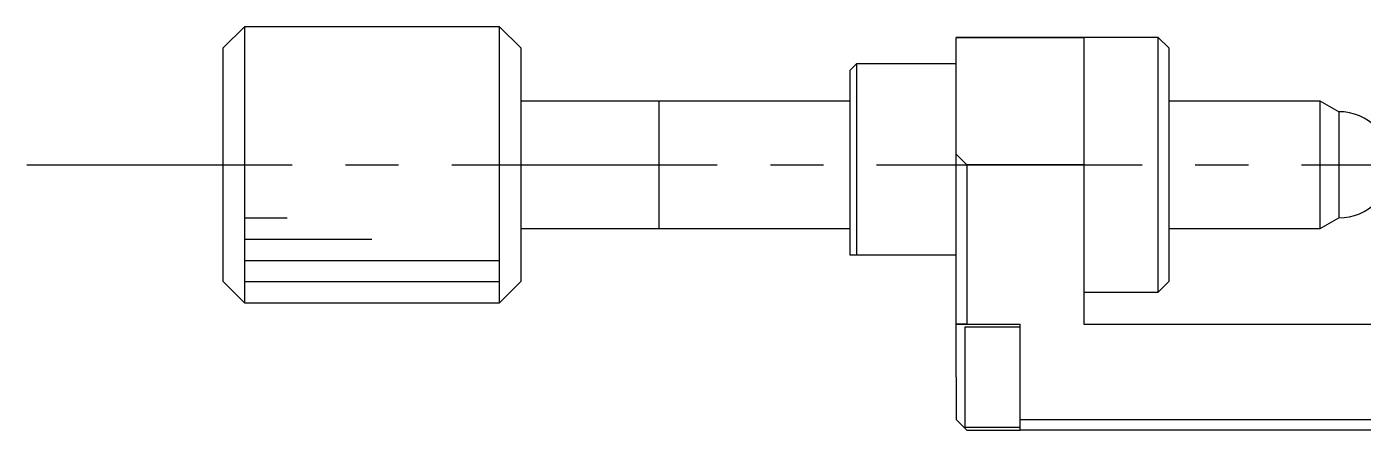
# Model space of a CAD drawing. Extents: x -312 to 352, y 11 to 577.
# Drawn here: x 27.1 to 90, y 272.9 to 291.9 of the extents above; entities that cross this region are included whole.
import ezdxf

# ---------------------------------------------------------------- set-up
doc = ezdxf.new("R2010")
doc.units = 0
doc.header["$LTSCALE"] = 10
doc.linetypes.add('CENTER', pattern=[2, 1.25, -0.25, 0.25, -0.25])
doc.layers.get('0').update_dxf_attribs({"linetype": 'CONTINUOUS'})
doc.layers.add('CENTER', color=1, linetype='CENTER')

msp = doc.modelspace()

# ---------------------------------------------------------------- linework, layer by layer
at = {"color": 7, "linetype": 'CONTINUOUS'}
for p, q in [((37.39089, 291.882619), (36.39089, 290.882619)), ((37.39089, 291.882619), (37.39089, 285.441487)), ((49.39089, 291.882619), (37.39089, 291.882619)), ((49.39089, 278.882619), (49.39089, 291.882619)), ((50.39089, 290.882619), (49.39089, 291.882619)), ((70.89089, 291.382619), (76.89089, 291.382619)), ((70.89089, 285.882619), (70.89089, 291.382619)), ((76.89089, 291.382619), (70.89089, 291.382619)), ((76.89089, 291.382619), (76.89089, 285.382617)), ((80.39089, 291.382619), (76.89089, 291.382619)), ((80.39089, 285.382619), (80.39089, 291.382619)), ((80.89089, 290.882619), (80.39089, 291.382619)), ((36.39089, 285.43243), (36.39089, 290.882619)), ((50.39089, 290.882619), (50.39089, 279.882619)), ((80.89089, 290.882619), (80.89089, 285.382619)), ((66.19089, 290.132619), (65.89089, 289.832619)), ((66.19089, 290.132619), (66.19089, 281.132619)), ((70.89089, 290.132619), (66.19089, 290.132619)), ((65.89089, 281.132619), (65.89089, 289.832619)), ((56.89589, 288.382619), (50.39089, 288.382619)), ((65.89089, 288.382619), (56.88589, 288.382619)), ((56.89089, 288.382624), (56.89089, 285.382619)), ((88.024865, 288.382619), (80.89089, 288.382619)), ((88.024865, 282.382619), (88.024865, 288.382619)), ((88.457878, 288.132619), (88.024865, 288.382619)), ((88.89089, 287.882619), (88.457878, 288.132619)), ((88.89089, 287.882619), (88.89089, 282.882619)), ((70.89089, 285.882619), (71.39089, 285.382619)), ((70.89089, 277.882619), (70.89089, 285.882619)), ((36.39089, 279.882619), (36.39089, 285.43243)), ((37.39089, 285.441487), (37.39089, 278.882619)), ((56.89089, 285.382619), (56.89089, 282.382614)), ((76.89089, 285.382617), (71.39089, 285.382619)), ((71.39089, 285.382619), (71.39089, 277.882619)), ((76.89089, 285.382617), (76.89089, 277.882619)), ((80.39089, 279.382619), (80.39089, 285.382619)), ((80.89089, 285.382619), (80.89089, 279.882619)), ((88.024865, 282.382619), (88.457878, 282.632619)), ((88.457878, 282.632619), (88.89089, 282.882619)), ((50.39089, 282.382619), (56.89089, 282.382619)), ((56.88589, 282.382619), (56.89089, 282.382619)), ((56.89089, 282.382619), (65.89089, 282.382619)), ((56.89089, 282.382619), (56.89589, 282.382619)), ((80.89089, 282.382619), (88.024865, 282.382619)), ((66.19089, 281.132619), (65.89089, 281.132619)), ((70.89089, 281.132619), (66.19089, 281.132619)), ((36.39089, 279.882619), (37.39089, 278.882619)), ((49.39089, 278.882619), (50.39089, 279.882619)), ((76.89089, 279.382619), (80.39089, 279.382619)), ((80.39089, 279.382619), (80.89089, 279.882619)), ((37.39089, 278.882619), (49.39089, 278.882619)), ((71.39089, 277.882619), (70.89089, 277.882619)), ((70.89089, 275.382619), (70.89089, 277.882619)), ((70.89089, 277.882619), (73.89089, 277.882619)), ((71.29089, 277.732619), (71.29089, 275.382619)), ((73.89089, 277.732619), (71.29089, 277.732619)), ((71.39089, 277.882619), (73.89089, 277.882619)), ((73.89089, 273.382619), (73.89089, 277.882619)), ((76.89089, 277.882619), (91.39089, 277.882619)), ((76.89089, 277.882619), (91.39089, 277.882619)), ((70.89089, 275.382619), (70.89089, 273.382619)), ((71.29089, 275.382619), (71.29089, 273.032619)), ((70.89089, 273.382619), (71.39089, 272.882619)), ((71.29089, 273.032619), (73.89089, 273.032619)), ((73.89089, 273.382619), (91.39089, 273.382619)), ((73.89089, 272.882619), (73.89089, 273.382619)), ((71.39089, 272.882619), (73.89089, 272.882619)), ((91.39089, 272.882619), (73.89089, 272.882619))]:
    msp.add_line(p, q, dxfattribs=at)
at = {"color": 3, "linetype": 'CONTINUOUS'}
for p, q in [((37.39089, 282.882619), (39.39089, 282.882619)), ((37.39089, 281.882619), (43.39089, 281.882619)), ((37.39089, 280.882619), (49.39089, 280.882619)), ((37.39089, 279.882619), (49.39089, 279.882619))]:
    msp.add_line(p, q, dxfattribs=at)
at = {"color": 7, "linetype": 'CONTINUOUS'}
for start, end in [(0, 90), (270, 0)]:
    msp.add_arc((88.89089, 285.382619), 2.5, start, end, dxfattribs=at)
at = {"layer": 'CENTER', "color": 1, "linetype": 'CENTER'}
msp.add_line((27.14089, 285.382619), (96.39089, 285.382619), dxfattribs=at)

doc.saveas('drawing.dxf')
